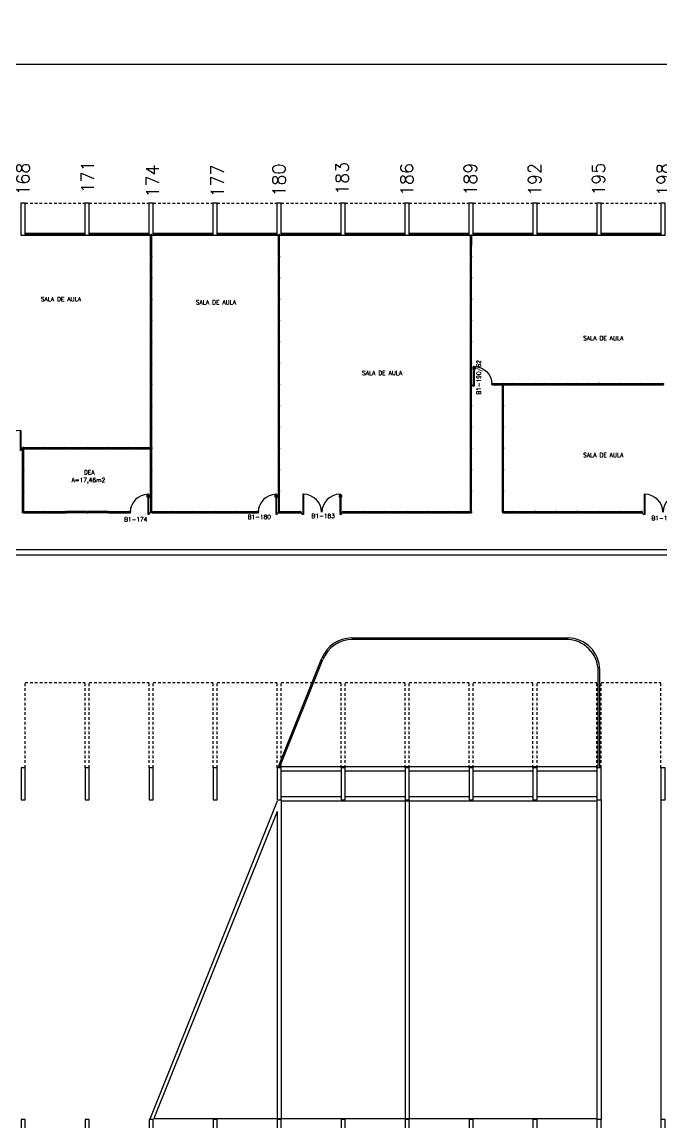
# Model space of a CAD drawing. Header units: millimetres. Extents: x 2641 to 2879, y 1208 to 1302.
# Drawn here: x 2822 to 2851.9, y 1250.3 to 1301.9 of the extents above; entities that cross this region are included whole.
import ezdxf
from ezdxf.enums import TextEntityAlignment as Align

# ---------------------------------------------------------------- set-up
doc = ezdxf.new("R2010")
doc.units = ezdxf.units.MM
doc.linetypes.add('HIDDEN2', pattern=[0.1875, 0.125, -0.0625])
for name, color, linetype in [('AREA', 2, 'Continuous'), ('BANC', 2, 'Continuous'), ('DIV', 2, 'Continuous'), ('ESQ', 1, 'Continuous'), ('ESTR', 3, 'Continuous'), ('NOPILAR1', 2, 'Continuous'), ('PISO', 1, 'Continuous'), ('PORTA', 2, 'Continuous'), ('PROJ', 1, 'HIDDEN2'), ('TEXTO-ENDEREÇO', 2, 'Continuous'), ('TEXTOCENTROCUSTO', 2, 'Continuous')]:
    doc.layers.add(name, color=color, linetype=linetype)
doc.styles.add('1', font='romans.shx')
doc.styles.add('NOPILAR', font='simplex.shx', dxfattribs={"height": 0.6})
doc.styles.add('UNB-100', font='simplex.shx', dxfattribs={"height": 0.2})
doc.styles.add('UNB-100-1', font='simplex.shx', dxfattribs={"height": 0.2})
doc.dimstyles.new('1-600', dxfattribs={"dimtxt": 1.1, "dimasz": 2.5, "dimexe": 2, "dimexo": 4, "dimgap": 0.2, "dimtad": 1, "dimdec": 0, "dimzin": 4, "dimdsep": 46, "dimlunit": 6, "dimtxsty": '1', "dimblk1": 'NONE', "dimblk2": 'NONE', "dimsah": 1, "dimcen": 0, "dimclrd": 2, "dimclre": 2, "dimclrt": 2, "dimadec": 0, "dimazin": 0, "dimtfac": 1, "dimtdec": 0, "dimtmove": 2, "dimatfit": 3, "dimldrblk": 'NONE', "dimfxl": 1, "dimtolj": 1, "dimtzin": 0, "dimarcsym": 0})

# ---------------------------------------------------------------- blocks, each defined once
blk = doc.blocks.new('PILAR-SLS')
for points in [[(0, -1.5), (0.2, -1.5), (0.2, 0), (0, 0)], [(0.003, -27.987), (0.203, -27.987), (0.203, -26.487), (0.003, -26.487)], [(0.003, -44.497), (0.203, -44.497), (0.203, -42.997), (0.003, -42.997)]]:
    blk.add_lwpolyline(points, close=True)
blk = doc.blocks.new('*D54')
at = {"layer": 'DEFPOINTS', "color": 0, "transparency": 16777216}
for p in [(2653.93, 1299.895), (2653.93, 1293.396), (2876.13, 1293.396)]:
    blk.add_point(p, dxfattribs=at)
at = {"layer": 'TEXTOCENTROCUSTO', "color": 2, "lineweight": -2, "transparency": 16777216}
for p, q in [((2653.93, 1297.396), (2653.93, 1301.895)), ((2876.13, 1297.396), (2876.13, 1301.895)), ((2876.13, 1299.895), (2653.93, 1299.895))]:
    blk.add_line(p, q, dxfattribs=at)
at = {"layer": 'TEXTOCENTROCUSTO', "color": 2, "transparency": 16777216, "insert": (2765.03, 1300.645), "char_height": 1.1, "attachment_point": 5, "rotation": 0, "style": '1'}
blk.add_mtext('\\A1;PRC', dxfattribs=at)
blk = doc.blocks.new('_NONE')
at = {"color": 0, "linetype": 'ByBlock'}
blk.add_circle((0, 0), 0.25, dxfattribs=at)
blk = doc.blocks.new('DIVMT-SLS')
for p, q in [((-0.03, 0.03), (-0.03, 0.006)), ((-0.008, 0.03), (-0.03, 0.03)), ((-0.0185, 0.006), (-0.03, 0.006)), ((-0.0185, -0.006), (-0.0185, 0.006)), ((-0.008, 0.03), (-0.008, 0.02)), ((-0.008, 0.02), (0.008, 0.02)), ((-0.0051, 0), (0.0051, 0)), ((0.0051, 0), (-0.0051, 0)), ((-0.0051, 0), (0.0051, 0)), ((0.97, -0.03), (0, 0.03)), ((0, -0.0051), (0, 0.0051)), ((0, 0.0051), (0, -0.0051)), ((0.008, 0.03), (0.008, 0.02)), ((0.008, 0.03), (0.03, 0.03)), ((0.0205, 0.006), (0.03, 0.006)), ((0.0205, -0.006), (0.0205, 0.006)), ((0.0205, 0.006), (0.0205, -0.006)), ((0.0205, 0.006), (0.03, 0.006)), ((0.97, 0.03), (0.03, 0.03)), ((0.03, 0.006), (0.03, 0.03)), ((0.03, -0.03), (0.03, 0.03)), ((0.03, -0.005), (0.03, 0.005)), ((0.97, 0.03), (0.97, 0.009)), ((0.97, 0.009), (0.97, 0.027)), ((0.9795, 0.006), (0.97, 0.006)), ((0.97, -0.005), (0.97, 0.005)), ((0.9795, 0.006), (0.9795, -0.006)), ((1.0051, 0), (0.9949, 0)), ((1, 0.0051), (1, -0.0051)), ((-0.0185, -0.006), (-0.03, -0.006)), ((-0.03, -0.03), (-0.03, -0.006)), ((-0.008, -0.03), (-0.03, -0.03)), ((-0.008, -0.03), (-0.008, -0.02)), ((-0.008, -0.02), (0.008, -0.02)), ((0.008, -0.03), (0.008, -0.02)), ((0.008, -0.03), (0.03, -0.03)), ((0.0205, -0.006), (0.03, -0.006)), ((0.0205, -0.006), (0.03, -0.006)), ((0.03, -0.006), (0.03, -0.03)), ((0.97, -0.03), (0.03, -0.03)), ((0.9795, -0.006), (0.97, -0.006)), ((0.97, -0.009), (0.97, -0.027))]:
    blk.add_line(p, q)
blk = doc.blocks.new('PDVDP-SLS')
for p, q in [((0.112, 0.84), (0.112, -0.1)), ((0.147, 0.84), (0.112, 0.84)), ((0.147, 0.84), (0.147, -0.1)), ((1.853, 0.84), (1.888, 0.84)), ((1.853, 0.84), (1.853, -0.1)), ((1.888, 0.84), (1.888, -0.1)), ((0.009, 0), (-0.009, 0)), ((0, -0.012), (0, 0.01)), ((0.147, -0.1), (0.112, -0.1))]:
    blk.add_line(p, q)
for centre, radius, start, end in [((0.148, -0.002), 0.843, 0, 90), ((1.853, -0.002), 0.843, 90, 180), ((0.131, 0), 0.101, 180, 270), ((1.87, 0), 0.101, 270, 0)]:
    blk.add_arc(centre, radius, start, end)
blk = doc.blocks.new('MTT-SLS')
for p, q in [((-0.008, 0.03), (-0.03, 0.03)), ((-0.03, 0.03), (-0.03, 0.006)), ((-0.0185, 0.006), (-0.03, 0.006)), ((-0.0185, -0.006), (-0.0185, 0.006)), ((-0.008, 0.03), (-0.008, 0.02)), ((-0.008, 0.02), (0.008, 0.02)), ((-0.0051, 0), (0.0051, 0)), ((0, -0.0051), (0, 0.0051)), ((0.008, 0.03), (0.03, 0.03)), ((0.008, 0.03), (0.008, 0.02)), ((0.0205, -0.006), (0.0205, 0.006)), ((0.0205, 0.006), (0.03, 0.006)), ((0.03, 0.006), (0.03, 0.03)), ((-0.03, -0.03), (-0.03, -0.006)), ((-0.0185, -0.006), (-0.03, -0.006)), ((-0.008, -0.03), (-0.03, -0.03)), ((-0.008, -0.02), (0.008, -0.02)), ((-0.008, -0.03), (-0.008, -0.02)), ((0.008, -0.03), (0.008, -0.02)), ((0.008, -0.03), (0.03, -0.03)), ((0.0205, -0.006), (0.03, -0.006)), ((0.03, -0.006), (0.03, -0.03))]:
    blk.add_line(p, q)
blk = doc.blocks.new('DIVINI-SLS')
for p, q in [((-0.005, 0), (0.005, 0)), ((0.008, 0.02), (0, 0.02)), ((0, 0.001), (0, 0.02)), ((0, -0.005), (0, 0.005)), ((0, -0.02), (0, 0.001)), ((0.008, 0.03), (0.03, 0.03)), ((0.008, 0.03), (0.008, 0.02)), ((0.02, 0.006), (0.03, 0.006)), ((0.02, 0.006), (0.02, -0.006)), ((0.02, -0.004), (0.02, 0.004)), ((0.023, 0.006), (0.027, 0.006)), ((0.97, 0.03), (0.03, 0.03)), ((0.03, -0.03), (0.03, 0.03)), ((0.03, 0.009), (0.03, 0.027)), ((0.03, -0.005), (0.03, 0.005)), ((0.97, 0.03), (0.97, 0.009)), ((0.97, -0.03), (0.97, 0.03)), ((0.97, 0.009), (0.97, 0.027)), ((0.98, 0.006), (0.97, 0.006)), ((0.97, -0.005), (0.97, 0.005)), ((0.98, 0.006), (0.98, -0.006)), ((0.99, 0), (1.008, 0)), ((0.999, 0.006), (0.999, -0.006)), ((0, -0.02), (0.008, -0.02)), ((0.008, -0.03), (0.008, -0.02)), ((0.008, -0.03), (0.03, -0.03)), ((0.02, -0.006), (0.03, -0.006)), ((0.023, -0.006), (0.027, -0.006)), ((0.03, -0.009), (0.03, -0.027)), ((0.97, -0.03), (0.03, -0.03)), ((0.98, -0.006), (0.97, -0.006)), ((0.97, -0.009), (0.97, -0.027))]:
    blk.add_line(p, q)
blk = doc.blocks.new('PDVD-SLS')
at = {"layer": 'DIV'}
for p, q in [((-0.192, 0.8), (-0.152, 0.8)), ((-0.192, 0.8), (-0.192, 0.71)), ((-0.182, 0.71), (-0.192, 0.71)), ((-0.182, 0.79), (-0.152, 0.79)), ((-0.182, 0.79), (-0.182, 0.71)), ((-0.153, 0.84), (-0.153, -0.1)), ((-0.118, 0.84), (-0.153, 0.84)), ((-0.118, -0.1), (-0.118, 0.84)), ((-0.078, 0.8), (-0.118, 0.8)), ((-0.088, 0.79), (-0.118, 0.79)), ((-0.088, 0.79), (-0.088, 0.71)), ((-0.088, 0.71), (-0.078, 0.71)), ((-0.078, 0.8), (-0.078, 0.71)), ((-0.118, -0.1), (-0.118, 0.043)), ((-0.118, -0.1), (-0.118, 0.029)), ((-0.153, -0.1), (-0.118, -0.1))]:
    blk.add_line(p, q, dxfattribs=at)
for centre, radius, start, end in [((-0.133, 0), 0.839, 90.1717, 180), ((-0.138, 0), 0.1, 271.4326, 0)]:
    blk.add_arc(centre, radius, start, end, dxfattribs=at)
blk = doc.blocks.new('div relocar')
blk.add_hatch(color=8).paths.add_polyline_path([(0.97, 0.03), (0.03, 0.03), (0.03, 0.006), (0.03, -0.03), (0.97, -0.03), (0.97, -0.009)])
at = {"color": 3}
for p, q in [((-0.03, 0.03), (-0.03, 0.006)), ((-0.008, 0.03), (-0.03, 0.03)), ((-0.0185, 0.006), (-0.03, 0.006)), ((-0.0185, 0.006), (-0.0185, -0.006)), ((-0.008, 0.03), (-0.008, 0.02)), ((-0.008, 0.02), (0.008, 0.02)), ((-0.0051, 0), (0.0051, 0)), ((0.0051, 0), (-0.0051, 0)), ((-0.0051, 0), (0.0051, 0)), ((0, -0.0051), (0, 0.0051)), ((0, 0.0051), (0, -0.0051)), ((0.008, 0.03), (0.03, 0.03)), ((0.008, 0.03), (0.008, 0.02)), ((0.0205, 0.006), (0.03, 0.006)), ((0.0205, -0.006), (0.0205, 0.006)), ((0.0205, 0.006), (0.03, 0.006)), ((0.0205, 0.006), (0.0205, -0.006)), ((0.03, 0.03), (0.03, -0.03)), ((0.03, 0.006), (0.03, 0.03)), ((0.97, 0.03), (0.03, 0.03)), ((0.03, 0.005), (0.03, -0.005)), ((0.97, 0.03), (0.97, -0.027)), ((0.9795, 0.006), (0.97, 0.006)), ((0.9795, -0.006), (0.9795, 0.006)), ((1.0051, 0), (0.9949, 0)), ((1, -0.0051), (1, 0.0051)), ((-0.03, -0.03), (-0.03, -0.006)), ((-0.0185, -0.006), (-0.03, -0.006)), ((-0.008, -0.03), (-0.03, -0.03)), ((-0.008, -0.02), (0.008, -0.02)), ((-0.008, -0.03), (-0.008, -0.02)), ((0.008, -0.03), (0.008, -0.02)), ((0.008, -0.03), (0.03, -0.03)), ((0.0205, -0.006), (0.03, -0.006)), ((0.0205, -0.006), (0.03, -0.006)), ((0.03, -0.006), (0.03, -0.03)), ((0.97, -0.03), (0.03, -0.03)), ((0.9795, -0.006), (0.97, -0.006)), ((0.97, -0.03), (0.97, -0.009))]:
    blk.add_line(p, q, dxfattribs=at)

msp = doc.modelspace()

# ---------------------------------------------------------------- linework, layer by layer
for p, q in [((2843.022, 1286.898), (2843.032, 1286.898)), ((2843.027, 1286.892), (2843.027, 1286.903)), ((2843.047, 1286.892), (2843.047, 1286.904)), ((2843.047, 1286.904), (2843.057, 1286.904)), ((2843.047, 1286.892), (2843.057, 1286.892)), ((2843.057, 1286.907), (2843.057, 1286.925)), ((2843.057, 1286.903), (2843.057, 1286.893)), ((2843.057, 1286.889), (2843.057, 1286.871)), ((2843.057, 1286.868), (2843.057, 1286.889)), ((2843.022, 1284.898), (2843.032, 1284.898)), ((2843.027, 1284.892), (2843.027, 1284.903)), ((2843.047, 1284.892), (2843.047, 1284.904)), ((2843.047, 1284.904), (2843.057, 1284.904)), ((2843.047, 1284.892), (2843.057, 1284.892)), ((2843.057, 1284.907), (2843.057, 1284.925)), ((2843.057, 1284.903), (2843.057, 1284.893)), ((2843.057, 1284.889), (2843.057, 1284.871)), ((2843.057, 1284.868), (2843.057, 1284.889)), ((2844.497, 1281.904), (2844.497, 1281.928)), ((2844.519, 1281.928), (2844.497, 1281.928)), ((2844.497, 1281.928), (2844.497, 1281.868)), ((2844.506, 1281.904), (2844.497, 1281.904)), ((2844.506, 1281.904), (2844.497, 1281.904)), ((2844.497, 1281.903), (2844.497, 1281.893)), ((2844.497, 1281.892), (2844.497, 1281.868)), ((2844.506, 1281.892), (2844.497, 1281.892)), ((2844.506, 1281.892), (2844.497, 1281.892)), ((2844.519, 1281.868), (2844.497, 1281.868)), ((2844.506, 1281.904), (2844.506, 1281.892)), ((2844.506, 1281.892), (2844.506, 1281.904)), ((2844.519, 1281.928), (2844.519, 1281.918)), ((2844.535, 1281.918), (2844.519, 1281.918)), ((2844.519, 1281.868), (2844.519, 1281.878)), ((2844.535, 1281.878), (2844.519, 1281.878)), ((2844.522, 1281.898), (2844.532, 1281.898)), ((2844.532, 1281.898), (2844.522, 1281.898)), ((2844.522, 1281.898), (2844.532, 1281.898)), ((2844.532, 1281.898), (2844.522, 1281.898)), ((2844.527, 1281.892), (2844.527, 1281.903)), ((2844.527, 1281.903), (2844.527, 1281.892)), ((2844.527, 1281.892), (2844.527, 1281.903)), ((2844.535, 1281.928), (2844.535, 1281.918)), ((2844.535, 1281.928), (2844.557, 1281.928)), ((2844.535, 1281.868), (2844.535, 1281.878)), ((2844.535, 1281.868), (2844.557, 1281.868)), ((2844.545, 1281.904), (2844.557, 1281.904)), ((2844.545, 1281.904), (2844.545, 1281.892)), ((2844.545, 1281.892), (2844.557, 1281.892)), ((2844.547, 1281.892), (2844.547, 1281.904)), ((2844.547, 1281.904), (2844.557, 1281.904)), ((2844.547, 1281.892), (2844.557, 1281.892)), ((2844.557, 1281.928), (2844.557, 1281.904)), ((2844.557, 1281.907), (2844.557, 1281.925)), ((2844.557, 1281.903), (2844.557, 1281.893)), ((2844.557, 1281.868), (2844.557, 1281.892)), ((2844.557, 1281.889), (2844.557, 1281.871)), ((2844.557, 1281.868), (2844.557, 1281.889)), ((2843.022, 1278.898), (2843.032, 1278.898)), ((2843.027, 1278.892), (2843.027, 1278.903)), ((2843.047, 1278.892), (2843.047, 1278.904)), ((2843.047, 1278.904), (2843.057, 1278.904)), ((2843.047, 1278.892), (2843.057, 1278.892)), ((2843.057, 1278.907), (2843.057, 1278.925)), ((2843.057, 1278.903), (2843.057, 1278.893)), ((2843.057, 1278.889), (2843.057, 1278.871)), ((2843.057, 1278.868), (2843.057, 1278.889)), ((2846.018, 1278.928), (2846, 1278.928)), ((2846.021, 1278.918), (2846.021, 1278.928)), ((2846.033, 1278.918), (2846.021, 1278.918)), ((2846.022, 1278.928), (2846.032, 1278.928)), ((2846.032, 1278.898), (2846.022, 1278.898)), ((2846.027, 1278.892), (2846.027, 1278.903)), ((2846.033, 1278.918), (2846.033, 1278.928)), ((2846.036, 1278.928), (2846.054, 1278.928)), ((2846.057, 1278.928), (2846.036, 1278.928)), ((2851.018, 1278.928), (2851, 1278.928)), ((2851.021, 1278.918), (2851.021, 1278.928)), ((2851.033, 1278.918), (2851.021, 1278.918)), ((2851.022, 1278.928), (2851.032, 1278.928)), ((2851.032, 1278.898), (2851.022, 1278.898)), ((2851.027, 1278.892), (2851.027, 1278.903)), ((2851.033, 1278.918), (2851.033, 1278.928)), ((2851.036, 1278.928), (2851.054, 1278.928)), ((2851.057, 1278.928), (2851.036, 1278.928))]:
    msp.add_line(p, q)
at = {"layer": 'BANC'}
for p, q in [((2876.027, 1277.135), (2654.13, 1277.135)), ((2876.027, 1276.885), (2654.13, 1276.885))]:
    msp.add_line(p, q, dxfattribs=at)
at = {"layer": 'DIV'}
for p, q in [((2843, 1291.888), (2843, 1291.896)), ((2843.997, 1284.904), (2843.997, 1284.928)), ((2844.019, 1284.928), (2843.997, 1284.928)), ((2843.997, 1284.928), (2843.997, 1284.868)), ((2844.006, 1284.904), (2843.997, 1284.904)), ((2844.006, 1284.904), (2843.997, 1284.904)), ((2843.997, 1284.903), (2843.997, 1284.893)), ((2843.997, 1284.892), (2843.997, 1284.868)), ((2844.006, 1284.892), (2843.997, 1284.892)), ((2844.006, 1284.892), (2843.997, 1284.892)), ((2844.019, 1284.868), (2843.997, 1284.868)), ((2844.006, 1284.904), (2844.006, 1284.892)), ((2844.006, 1284.892), (2844.006, 1284.904)), ((2844.019, 1284.928), (2844.019, 1284.918)), ((2844.035, 1284.918), (2844.019, 1284.918)), ((2844.019, 1284.868), (2844.019, 1284.878)), ((2844.035, 1284.878), (2844.019, 1284.878)), ((2844.032, 1284.898), (2844.022, 1284.898)), ((2844.022, 1284.898), (2844.032, 1284.898)), ((2844.032, 1284.898), (2844.022, 1284.898)), ((2844.027, 1284.903), (2844.027, 1284.892)), ((2844.027, 1284.892), (2844.027, 1284.903)), ((2844.035, 1284.928), (2844.035, 1284.918)), ((2844.035, 1284.928), (2844.057, 1284.928)), ((2844.035, 1284.868), (2844.035, 1284.878)), ((2844.035, 1284.868), (2844.057, 1284.868)), ((2844.045, 1284.904), (2844.057, 1284.904)), ((2844.045, 1284.904), (2844.045, 1284.892)), ((2844.045, 1284.892), (2844.057, 1284.892)), ((2844.057, 1284.928), (2844.057, 1284.904)), ((2844.057, 1284.868), (2844.057, 1284.892)), ((2846.497, 1284.904), (2846.497, 1284.928)), ((2846.519, 1284.928), (2846.497, 1284.928)), ((2846.497, 1284.928), (2846.497, 1284.868)), ((2846.506, 1284.904), (2846.497, 1284.904)), ((2846.506, 1284.904), (2846.497, 1284.904)), ((2846.497, 1284.903), (2846.497, 1284.893)), ((2846.497, 1284.892), (2846.497, 1284.868)), ((2846.506, 1284.892), (2846.497, 1284.892)), ((2846.506, 1284.892), (2846.497, 1284.892)), ((2846.519, 1284.868), (2846.497, 1284.868)), ((2846.506, 1284.904), (2846.506, 1284.892)), ((2846.506, 1284.892), (2846.506, 1284.904)), ((2846.519, 1284.928), (2846.519, 1284.918)), ((2846.535, 1284.918), (2846.519, 1284.918)), ((2846.519, 1284.868), (2846.519, 1284.878)), ((2846.535, 1284.878), (2846.519, 1284.878)), ((2846.532, 1284.898), (2846.522, 1284.898)), ((2846.522, 1284.898), (2846.532, 1284.898)), ((2846.532, 1284.898), (2846.522, 1284.898)), ((2846.527, 1284.903), (2846.527, 1284.892)), ((2846.527, 1284.892), (2846.527, 1284.903)), ((2846.535, 1284.928), (2846.535, 1284.918)), ((2846.535, 1284.928), (2846.557, 1284.928)), ((2846.535, 1284.868), (2846.535, 1284.878)), ((2846.535, 1284.868), (2846.557, 1284.868)), ((2846.545, 1284.904), (2846.557, 1284.904)), ((2846.545, 1284.904), (2846.545, 1284.892)), ((2846.545, 1284.892), (2846.557, 1284.892)), ((2846.557, 1284.928), (2846.557, 1284.904)), ((2846.557, 1284.868), (2846.557, 1284.892)), ((2847.497, 1284.904), (2847.497, 1284.928)), ((2847.519, 1284.928), (2847.497, 1284.928)), ((2847.497, 1284.928), (2847.497, 1284.868)), ((2847.506, 1284.904), (2847.497, 1284.904)), ((2847.506, 1284.904), (2847.497, 1284.904)), ((2847.497, 1284.903), (2847.497, 1284.893)), ((2847.497, 1284.892), (2847.497, 1284.868)), ((2847.506, 1284.892), (2847.497, 1284.892)), ((2847.506, 1284.892), (2847.497, 1284.892)), ((2847.519, 1284.868), (2847.497, 1284.868)), ((2847.506, 1284.904), (2847.506, 1284.892)), ((2847.506, 1284.892), (2847.506, 1284.904)), ((2847.519, 1284.928), (2847.519, 1284.918)), ((2847.535, 1284.918), (2847.519, 1284.918)), ((2847.519, 1284.868), (2847.519, 1284.878)), ((2847.535, 1284.878), (2847.519, 1284.878)), ((2847.532, 1284.898), (2847.522, 1284.898)), ((2847.522, 1284.898), (2847.532, 1284.898)), ((2847.532, 1284.898), (2847.522, 1284.898)), ((2847.527, 1284.903), (2847.527, 1284.892)), ((2847.527, 1284.892), (2847.527, 1284.903)), ((2847.535, 1284.928), (2847.535, 1284.918)), ((2847.535, 1284.928), (2847.557, 1284.928)), ((2847.535, 1284.868), (2847.535, 1284.878)), ((2847.535, 1284.868), (2847.557, 1284.868)), ((2847.545, 1284.904), (2847.557, 1284.904)), ((2847.545, 1284.904), (2847.545, 1284.892)), ((2847.545, 1284.892), (2847.557, 1284.892)), ((2847.557, 1284.928), (2847.557, 1284.904)), ((2847.557, 1284.868), (2847.557, 1284.892)), ((2847.997, 1284.904), (2847.997, 1284.928)), ((2848.019, 1284.928), (2847.997, 1284.928)), ((2847.997, 1284.928), (2847.997, 1284.868)), ((2848.006, 1284.904), (2847.997, 1284.904)), ((2848.006, 1284.904), (2847.997, 1284.904)), ((2847.997, 1284.903), (2847.997, 1284.893)), ((2847.997, 1284.892), (2847.997, 1284.868)), ((2848.006, 1284.892), (2847.997, 1284.892)), ((2848.006, 1284.892), (2847.997, 1284.892)), ((2848.019, 1284.868), (2847.997, 1284.868)), ((2848.006, 1284.904), (2848.006, 1284.892)), ((2848.006, 1284.892), (2848.006, 1284.904)), ((2848.019, 1284.928), (2848.019, 1284.918)), ((2848.035, 1284.918), (2848.019, 1284.918)), ((2848.019, 1284.868), (2848.019, 1284.878)), ((2848.035, 1284.878), (2848.019, 1284.878)), ((2848.032, 1284.898), (2848.022, 1284.898)), ((2848.022, 1284.898), (2848.032, 1284.898)), ((2848.032, 1284.898), (2848.022, 1284.898)), ((2848.027, 1284.903), (2848.027, 1284.892)), ((2848.027, 1284.892), (2848.027, 1284.903)), ((2848.035, 1284.928), (2848.035, 1284.918)), ((2848.035, 1284.928), (2848.057, 1284.928)), ((2848.035, 1284.868), (2848.035, 1284.878)), ((2848.035, 1284.868), (2848.057, 1284.868)), ((2848.045, 1284.904), (2848.057, 1284.904)), ((2848.045, 1284.904), (2848.045, 1284.892)), ((2848.045, 1284.892), (2848.057, 1284.892)), ((2848.057, 1284.928), (2848.057, 1284.904)), ((2848.057, 1284.868), (2848.057, 1284.892)), ((2848.997, 1284.906), (2848.997, 1284.928)), ((2848.997, 1284.928), (2849.021, 1284.928)), ((2848.997, 1284.906), (2849.007, 1284.906)), ((2848.997, 1284.89), (2849.007, 1284.89)), ((2848.997, 1284.89), (2848.997, 1284.868)), ((2849.021, 1284.868), (2848.997, 1284.868)), ((2848.997, 1284.868), (2849.057, 1284.868)), ((2849.018, 1284.928), (2849, 1284.928)), ((2849.018, 1284.928), (2849, 1284.928)), ((2849.007, 1284.906), (2849.007, 1284.89)), ((2849.021, 1284.918), (2849.021, 1284.928)), ((2849.021, 1284.916), (2849.021, 1284.928)), ((2849.021, 1284.918), (2849.021, 1284.928)), ((2849.033, 1284.918), (2849.021, 1284.918)), ((2849.033, 1284.918), (2849.021, 1284.918)), ((2849.021, 1284.916), (2849.033, 1284.916)), ((2849.021, 1284.877), (2849.033, 1284.877)), ((2849.021, 1284.877), (2849.021, 1284.868)), ((2849.033, 1284.877), (2849.021, 1284.877)), ((2849.021, 1284.877), (2849.021, 1284.868)), ((2849.022, 1284.928), (2849.032, 1284.928)), ((2849.022, 1284.928), (2849.032, 1284.928)), ((2849.032, 1284.898), (2849.022, 1284.898)), ((2849.022, 1284.898), (2849.032, 1284.898)), ((2849.032, 1284.898), (2849.022, 1284.898)), ((2849.032, 1284.898), (2849.022, 1284.898)), ((2849.022, 1284.868), (2849.032, 1284.868)), ((2849.027, 1284.892), (2849.027, 1284.903)), ((2849.027, 1284.903), (2849.027, 1284.892)), ((2849.027, 1284.892), (2849.027, 1284.903)), ((2849.027, 1284.903), (2849.027, 1284.892)), ((2849.027, 1284.892), (2849.027, 1284.903)), ((2849.033, 1284.918), (2849.033, 1284.928)), ((2849.033, 1284.916), (2849.033, 1284.928)), ((2849.057, 1284.928), (2849.033, 1284.928)), ((2849.033, 1284.918), (2849.033, 1284.928)), ((2849.033, 1284.877), (2849.033, 1284.868)), ((2849.033, 1284.877), (2849.033, 1284.868)), ((2849.033, 1284.868), (2849.057, 1284.868)), ((2849.036, 1284.928), (2849.054, 1284.928)), ((2849.057, 1284.928), (2849.036, 1284.928)), ((2849.036, 1284.928), (2849.054, 1284.928)), ((2849.057, 1284.928), (2849.036, 1284.928)), ((2849.057, 1284.906), (2849.047, 1284.906)), ((2849.047, 1284.906), (2849.047, 1284.89)), ((2849.057, 1284.89), (2849.047, 1284.89)), ((2849.057, 1284.906), (2849.057, 1284.928)), ((2849.057, 1284.89), (2849.057, 1284.868)), ((2844.497, 1278.904), (2844.497, 1278.928)), ((2844.519, 1278.928), (2844.497, 1278.928)), ((2844.497, 1278.928), (2844.497, 1278.868)), ((2844.506, 1278.904), (2844.497, 1278.904)), ((2844.506, 1278.904), (2844.497, 1278.904)), ((2844.497, 1278.903), (2844.497, 1278.893)), ((2844.497, 1278.892), (2844.497, 1278.868)), ((2844.506, 1278.892), (2844.497, 1278.892)), ((2844.506, 1278.892), (2844.497, 1278.892)), ((2844.519, 1278.868), (2844.497, 1278.868)), ((2844.506, 1278.904), (2844.506, 1278.892)), ((2844.506, 1278.892), (2844.506, 1278.904)), ((2844.519, 1278.928), (2844.519, 1278.918)), ((2844.535, 1278.918), (2844.519, 1278.918)), ((2844.519, 1278.868), (2844.519, 1278.878)), ((2844.535, 1278.878), (2844.519, 1278.878)), ((2844.532, 1278.898), (2844.522, 1278.898)), ((2844.522, 1278.898), (2844.532, 1278.898)), ((2844.532, 1278.898), (2844.522, 1278.898)), ((2844.522, 1278.898), (2844.532, 1278.898)), ((2844.527, 1278.903), (2844.527, 1278.892)), ((2844.527, 1278.892), (2844.527, 1278.903)), ((2844.527, 1278.892), (2844.527, 1278.903)), ((2844.535, 1278.928), (2844.535, 1278.918)), ((2844.535, 1278.928), (2844.557, 1278.928)), ((2844.535, 1278.868), (2844.535, 1278.878)), ((2844.535, 1278.868), (2844.557, 1278.868)), ((2844.545, 1278.904), (2844.557, 1278.904)), ((2844.545, 1278.904), (2844.545, 1278.892)), ((2844.545, 1278.892), (2844.557, 1278.892)), ((2844.547, 1278.904), (2844.557, 1278.904)), ((2844.547, 1278.892), (2844.557, 1278.892)), ((2844.557, 1278.928), (2844.557, 1278.904)), ((2844.557, 1278.928), (2844.997, 1278.928)), ((2844.557, 1278.928), (2844.557, 1278.868)), ((2844.557, 1278.907), (2844.557, 1278.925)), ((2844.557, 1278.897), (2845.027, 1278.868)), ((2844.557, 1278.868), (2844.557, 1278.892)), ((2844.557, 1278.889), (2844.557, 1278.871)), ((2844.557, 1278.868), (2844.557, 1278.889)), ((2844.557, 1278.868), (2844.997, 1278.868)), ((2844.997, 1278.904), (2844.997, 1278.928)), ((2845.019, 1278.928), (2844.997, 1278.928)), ((2844.997, 1278.928), (2844.997, 1278.868)), ((2845.006, 1278.904), (2844.997, 1278.904)), ((2845.006, 1278.904), (2844.997, 1278.904)), ((2844.997, 1278.903), (2844.997, 1278.893)), ((2844.997, 1278.892), (2844.997, 1278.868)), ((2845.006, 1278.892), (2844.997, 1278.892)), ((2845.006, 1278.892), (2844.997, 1278.892)), ((2845.019, 1278.868), (2844.997, 1278.868)), ((2845.006, 1278.904), (2845.006, 1278.892)), ((2845.006, 1278.892), (2845.006, 1278.904)), ((2845.019, 1278.928), (2845.019, 1278.918)), ((2845.035, 1278.918), (2845.019, 1278.918)), ((2845.019, 1278.868), (2845.019, 1278.878)), ((2845.035, 1278.878), (2845.019, 1278.878)), ((2845.032, 1278.898), (2845.022, 1278.898)), ((2845.022, 1278.898), (2845.032, 1278.898)), ((2845.032, 1278.898), (2845.022, 1278.898)), ((2845.027, 1278.903), (2845.027, 1278.892)), ((2845.027, 1278.892), (2845.027, 1278.903)), ((2845.035, 1278.928), (2845.035, 1278.918)), ((2845.035, 1278.928), (2845.057, 1278.928)), ((2845.035, 1278.868), (2845.035, 1278.878)), ((2845.035, 1278.868), (2845.057, 1278.868)), ((2845.045, 1278.904), (2845.057, 1278.904)), ((2845.045, 1278.904), (2845.045, 1278.892)), ((2845.045, 1278.892), (2845.057, 1278.892)), ((2845.057, 1278.928), (2845.057, 1278.904)), ((2845.057, 1278.868), (2845.057, 1278.892)), ((2846.019, 1278.928), (2845.997, 1278.928)), ((2845.997, 1278.928), (2845.997, 1278.904)), ((2846.008, 1278.904), (2845.997, 1278.904)), ((2846.008, 1278.892), (2845.997, 1278.892)), ((2845.997, 1278.868), (2845.997, 1278.892)), ((2846.019, 1278.868), (2845.997, 1278.868)), ((2846.008, 1278.904), (2846.008, 1278.892)), ((2846.019, 1278.928), (2846.019, 1278.918)), ((2846.019, 1278.918), (2846.035, 1278.918)), ((2846.019, 1278.868), (2846.019, 1278.878)), ((2846.019, 1278.878), (2846.035, 1278.878)), ((2846.022, 1278.898), (2846.032, 1278.898)), ((2846.032, 1278.898), (2846.022, 1278.898)), ((2846.022, 1278.898), (2846.032, 1278.898)), ((2846.027, 1278.903), (2846.027, 1278.892)), ((2846.027, 1278.892), (2846.027, 1278.903)), ((2846.035, 1278.928), (2846.035, 1278.918)), ((2846.035, 1278.928), (2846.057, 1278.928)), ((2846.035, 1278.868), (2846.035, 1278.878)), ((2846.035, 1278.868), (2846.057, 1278.868)), ((2846.047, 1278.904), (2846.047, 1278.892)), ((2846.047, 1278.904), (2846.057, 1278.904)), ((2846.047, 1278.892), (2846.047, 1278.904)), ((2846.047, 1278.904), (2846.057, 1278.904)), ((2846.047, 1278.892), (2846.057, 1278.892)), ((2846.047, 1278.892), (2846.057, 1278.892)), ((2846.057, 1278.904), (2846.057, 1278.928)), ((2846.057, 1278.928), (2846.057, 1278.868)), ((2846.057, 1278.903), (2846.057, 1278.893)), ((2846.057, 1278.892), (2846.057, 1278.868)), ((2847.997, 1278.904), (2847.997, 1278.928)), ((2848.019, 1278.928), (2847.997, 1278.928)), ((2847.997, 1278.928), (2847.997, 1278.868)), ((2848.006, 1278.904), (2847.997, 1278.904)), ((2848.006, 1278.904), (2847.997, 1278.904)), ((2847.997, 1278.903), (2847.997, 1278.893)), ((2847.997, 1278.892), (2847.997, 1278.868)), ((2848.006, 1278.892), (2847.997, 1278.892)), ((2848.006, 1278.892), (2847.997, 1278.892)), ((2848.019, 1278.868), (2847.997, 1278.868)), ((2848.006, 1278.904), (2848.006, 1278.892)), ((2848.006, 1278.892), (2848.006, 1278.904)), ((2848.019, 1278.928), (2848.019, 1278.918)), ((2848.035, 1278.918), (2848.019, 1278.918)), ((2848.019, 1278.868), (2848.019, 1278.878)), ((2848.035, 1278.878), (2848.019, 1278.878)), ((2848.032, 1278.898), (2848.022, 1278.898)), ((2848.022, 1278.898), (2848.032, 1278.898)), ((2848.032, 1278.898), (2848.022, 1278.898)), ((2848.027, 1278.903), (2848.027, 1278.892)), ((2848.027, 1278.892), (2848.027, 1278.903)), ((2848.035, 1278.928), (2848.035, 1278.918)), ((2848.035, 1278.928), (2848.057, 1278.928)), ((2848.035, 1278.868), (2848.035, 1278.878)), ((2848.035, 1278.868), (2848.057, 1278.868)), ((2848.045, 1278.904), (2848.057, 1278.904)), ((2848.045, 1278.904), (2848.045, 1278.892)), ((2848.045, 1278.892), (2848.057, 1278.892)), ((2848.057, 1278.928), (2848.057, 1278.904)), ((2848.057, 1278.868), (2848.057, 1278.892))]:
    msp.add_line(p, q, dxfattribs=at)
at = {"layer": 'ESQ'}
for p, q in [((2822.13, 1291.996), (2824.93, 1291.996)), ((2822.13, 1291.946), (2824.93, 1291.946)), ((2822.13, 1291.896), (2824.93, 1291.896)), ((2825.13, 1291.996), (2827.93, 1291.996)), ((2825.13, 1291.946), (2827.93, 1291.946)), ((2825.13, 1291.896), (2827.93, 1291.896)), ((2828.13, 1291.996), (2830.93, 1291.996)), ((2828.13, 1291.946), (2830.93, 1291.946)), ((2828.13, 1291.896), (2830.93, 1291.896)), ((2831.13, 1291.996), (2833.93, 1291.996)), ((2831.13, 1291.946), (2833.93, 1291.946)), ((2831.13, 1291.896), (2833.93, 1291.896)), ((2834.13, 1291.996), (2836.93, 1291.996)), ((2834.13, 1291.946), (2836.93, 1291.946)), ((2834.13, 1291.896), (2836.93, 1291.896)), ((2837.13, 1291.996), (2839.93, 1291.996)), ((2837.13, 1291.946), (2839.93, 1291.946)), ((2837.13, 1291.896), (2839.93, 1291.896)), ((2840.13, 1291.996), (2842.93, 1291.996)), ((2840.13, 1291.946), (2842.93, 1291.946)), ((2840.13, 1291.896), (2842.93, 1291.896)), ((2843.13, 1291.996), (2845.93, 1291.996)), ((2843.13, 1291.946), (2845.93, 1291.946)), ((2843.13, 1291.896), (2845.93, 1291.896)), ((2846.13, 1291.996), (2848.93, 1291.996)), ((2846.13, 1291.946), (2848.93, 1291.946)), ((2846.13, 1291.896), (2848.93, 1291.896)), ((2849.13, 1291.996), (2851.93, 1291.996)), ((2849.13, 1291.946), (2851.93, 1291.946)), ((2849.13, 1291.896), (2851.93, 1291.896))]:
    msp.add_line(p, q, dxfattribs=at)
at = {"layer": 'PISO'}
for p, q in [((2847.562, 1272.995), (2837.429, 1272.995)), ((2847.492, 1272.925), (2837.477, 1272.925)), ((2834.001, 1266.959), (2836.036, 1272.052)), ((2834.07, 1266.944), (2836.084, 1271.982)), ((2848.992, 1266.959), (2848.992, 1271.425)), ((2849.062, 1266.944), (2849.062, 1271.495)), ((2834.076, 1266.959), (2848.933, 1266.959)), ((2834.133, 1266.909), (2834.133, 1266.959)), ((2834.133, 1266.759), (2836.933, 1266.759)), ((2837.133, 1266.759), (2839.933, 1266.759)), ((2839.933, 1266.909), (2839.933, 1266.959)), ((2840.133, 1266.759), (2842.933, 1266.759)), ((2843.133, 1266.759), (2845.933, 1266.759)), ((2846.133, 1266.759), (2848.933, 1266.759)), ((2834.133, 1265.559), (2836.933, 1265.559)), ((2837.133, 1265.559), (2839.933, 1265.559)), ((2840.133, 1265.559), (2842.933, 1265.559)), ((2843.133, 1265.559), (2845.933, 1265.559)), ((2846.133, 1265.559), (2848.933, 1265.559)), ((2827.99, 1250.434), (2833.956, 1265.359)), ((2834.133, 1265.411), (2834.133, 1250.409)), ((2834.133, 1265.359), (2848.933, 1265.359)), ((2839.933, 1265.411), (2839.933, 1250.409)), ((2840.133, 1265.411), (2840.133, 1250.409)), ((2848.933, 1265.359), (2848.933, 1250.449)), ((2849.133, 1265.409), (2849.133, 1250.399)), ((2851.933, 1265.409), (2851.933, 1250.399)), ((2833.933, 1264.861), (2828.153, 1250.449)), ((2833.933, 1264.861), (2833.933, 1250.409)), ((2828.153, 1250.449), (2848.933, 1250.449))]:
    msp.add_line(p, q, dxfattribs=at)
for centre, start_param, end_param in [((2837.429, 1271.495), -0.785398, 0.405122), ((2837.477, 1271.425), -0.785398, 0.405122), ((2847.492, 1271.425), -2.356194, -0.785398), ((2847.562, 1271.495), -2.356194, -0.785398)]:
    msp.add_ellipse(centre, major_axis=(-1.061, 1.061), ratio=1, start_param=start_param, end_param=end_param, dxfattribs=at)
at = {"layer": 'PORTA'}
for p, q in [((2836.843, 1279.699), (2836.843, 1279.609)), ((2836.843, 1279.699), (2836.883, 1279.699)), ((2836.843, 1279.699), (2836.843, 1279.609)), ((2836.843, 1279.699), (2836.883, 1279.699)), ((2836.853, 1279.609), (2836.843, 1279.609)), ((2836.853, 1279.609), (2836.843, 1279.609)), ((2836.853, 1279.689), (2836.853, 1279.609)), ((2836.853, 1279.689), (2836.883, 1279.689)), ((2836.853, 1279.689), (2836.853, 1279.609)), ((2836.853, 1279.689), (2836.883, 1279.689)), ((2836.958, 1279.699), (2836.918, 1279.699)), ((2836.958, 1279.699), (2836.918, 1279.699)), ((2836.948, 1279.689), (2836.918, 1279.689)), ((2836.948, 1279.689), (2836.918, 1279.689)), ((2836.948, 1279.689), (2836.948, 1279.609)), ((2836.948, 1279.689), (2836.948, 1279.609)), ((2836.948, 1279.609), (2836.958, 1279.609)), ((2836.948, 1279.609), (2836.958, 1279.609)), ((2836.958, 1279.699), (2836.958, 1279.609)), ((2836.958, 1279.699), (2836.958, 1279.609))]:
    msp.add_line(p, q, dxfattribs=at)
at = {"layer": 'PROJ'}
for p, q in [((2822.13, 1293.396), (2824.93, 1293.396)), ((2825.13, 1293.396), (2827.93, 1293.396)), ((2828.13, 1293.396), (2830.93, 1293.396)), ((2831.13, 1293.396), (2833.93, 1293.396)), ((2834.13, 1293.396), (2836.93, 1293.396)), ((2837.13, 1293.396), (2839.93, 1293.396)), ((2840.13, 1293.396), (2842.93, 1293.396)), ((2843.13, 1293.396), (2845.93, 1293.396)), ((2846.13, 1293.396), (2848.93, 1293.396)), ((2849.13, 1293.396), (2851.93, 1293.396)), ((2822.133, 1266.909), (2822.133, 1270.909)), ((2822.133, 1270.909), (2824.933, 1270.909)), ((2824.933, 1266.909), (2824.933, 1270.909)), ((2825.133, 1266.909), (2825.133, 1270.909)), ((2825.133, 1270.909), (2827.933, 1270.909)), ((2827.933, 1266.909), (2827.933, 1270.909)), ((2828.133, 1266.909), (2828.133, 1270.909)), ((2828.133, 1270.909), (2830.933, 1270.909)), ((2830.933, 1266.909), (2830.933, 1270.909)), ((2831.133, 1266.909), (2831.133, 1270.909)), ((2831.133, 1270.909), (2833.933, 1270.909)), ((2833.933, 1266.909), (2833.933, 1270.909)), ((2834.133, 1266.909), (2834.133, 1270.909)), ((2834.133, 1270.909), (2836.933, 1270.909)), ((2836.933, 1266.909), (2836.933, 1270.909)), ((2837.133, 1266.909), (2837.133, 1270.909)), ((2837.133, 1270.909), (2839.933, 1270.909)), ((2839.933, 1266.909), (2839.933, 1270.909)), ((2840.133, 1266.909), (2840.133, 1270.909)), ((2840.133, 1270.909), (2842.933, 1270.909)), ((2842.933, 1266.909), (2842.933, 1270.909)), ((2843.133, 1266.909), (2843.133, 1270.909)), ((2843.133, 1270.909), (2845.933, 1270.909)), ((2845.933, 1266.909), (2845.933, 1270.909)), ((2846.133, 1266.909), (2846.133, 1270.909)), ((2846.133, 1270.909), (2848.933, 1270.909)), ((2848.933, 1266.909), (2848.933, 1270.909)), ((2849.133, 1266.909), (2849.133, 1270.909)), ((2849.133, 1270.909), (2851.933, 1270.909)), ((2851.933, 1266.909), (2851.933, 1270.909))]:
    msp.add_line(p, q, dxfattribs=at)

# ---------------------------------------------------------------- block references
at = {"layer": 'DIV'}
for name, p, rotation in [('div relocar', (2828.027, 1291.898), 270), ('div relocar', (2834.027, 1291.898), 270), ('DIVINI-SLS', (2843.03, 1291.896), 269.8217819123598), ('DIVMT-SLS', (2828.027, 1290.898), 270), ('DIVMT-SLS', (2834.027, 1290.898), 270), ('DIVMT-SLS', (2843.027, 1290.898), 270), ('DIVMT-SLS', (2828.027, 1289.898), 270), ('DIVMT-SLS', (2834.027, 1289.898), 270), ('DIVMT-SLS', (2843.027, 1289.898), 270), ('DIVMT-SLS', (2828.027, 1288.898), 270), ('DIVMT-SLS', (2834.027, 1288.898), 270), ('DIVMT-SLS', (2843.027, 1288.898), 270), ('DIVMT-SLS', (2828.027, 1287.898), 270), ('DIVMT-SLS', (2834.027, 1287.898), 270), ('DIVMT-SLS', (2843.027, 1287.898), 270), ('DIVMT-SLS', (2828.027, 1286.898), 270), ('DIVMT-SLS', (2834.027, 1286.898), 270), ('DIVMT-SLS', (2843.027, 1286.898), 270), ('DIVMT-SLS', (2828.027, 1285.898), 270), ('DIVMT-SLS', (2834.027, 1285.898), 270), ('DIVMT-SLS', (2843.027, 1285.898), 270), ('DIVMT-SLS', (2828.027, 1284.898), 270), ('DIVMT-SLS', (2834.027, 1284.898), 270), ('DIVMT-SLS', (2843.027, 1284.898), 270), ('DIVMT-SLS', (2845.027, 1284.898), 180), ('DIVMT-SLS', (2844.527, 1284.898), 270), ('DIVMT-SLS', (2846.027, 1284.898), 180), ('DIVMT-SLS', (2846.527, 1284.898), 180), ('DIVMT-SLS', (2847.527, 1284.898), 180), ('DIVMT-SLS', (2848.527, 1284.898), 180), ('DIVMT-SLS', (2849.027, 1284.898), 180), ('DIVMT-SLS', (2850.027, 1284.898), 180), ('DIVMT-SLS', (2851.027, 1284.898), 180), ('DIVMT-SLS', (2852.027, 1284.898), 180), ('DIVMT-SLS', (2828.027, 1283.898), 270), ('DIVMT-SLS', (2834.027, 1283.898), 270), ('DIVMT-SLS', (2843.027, 1283.898), 270), ('DIVMT-SLS', (2844.527, 1283.898), 270), ('DIVMT-SLS', (2828.027, 1282.898), 270), ('DIVMT-SLS', (2834.027, 1282.898), 270), ('DIVMT-SLS', (2843.027, 1282.898), 270), ('DIVMT-SLS', (2844.527, 1282.898), 270), ('DIVMT-SLS', (2822.027, 1281.898), 270), ('DIVMT-SLS', (2823.027, 1281.898), 180), ('DIVMT-SLS', (2824.027, 1281.898), 180), ('DIVMT-SLS', (2825.027, 1281.898), 180), ('DIVMT-SLS', (2826.027, 1281.898), 180), ('DIVMT-SLS', (2827.027, 1281.898), 180), ('DIVMT-SLS', (2828.027, 1281.898), 180), ('DIVMT-SLS', (2828.027, 1281.898), 270), ('DIVMT-SLS', (2834.027, 1281.898), 270), ('DIVMT-SLS', (2843.027, 1281.898), 270), ('DIVMT-SLS', (2844.527, 1281.898), 270), ('DIVMT-SLS', (2822.027, 1280.898), 270), ('DIVMT-SLS', (2828.027, 1280.898), 270), ('DIVMT-SLS', (2834.027, 1280.898), 270), ('DIVMT-SLS', (2843.027, 1280.898), 270), ('DIVMT-SLS', (2844.527, 1280.898), 270), ('DIVMT-SLS', (2822.027, 1279.898), 270), ('DIVMT-SLS', (2828.027, 1279.898), 270), ('DIVMT-SLS', (2834.027, 1279.898), 270), ('DIVMT-SLS', (2843.027, 1279.898), 270), ('DIVMT-SLS', (2844.527, 1279.898), 270), ('DIVMT-SLS', (2823.027, 1278.898), 180), ('DIVMT-SLS', (2824.027, 1278.898), 180), ('DIVMT-SLS', (2827.027, 1278.898), 180), ('DIVMT-SLS', (2829.027, 1278.898), 180), ('DIVMT-SLS', (2830.027, 1278.898), 180), ('DIVMT-SLS', (2831.027, 1278.898), 180), ('DIVMT-SLS', (2832.027, 1278.898), 180), ('DIVMT-SLS', (2833.027, 1278.898), 180), ('DIVMT-SLS', (2835.027, 1278.898), 180), ('DIVMT-SLS', (2838.027, 1278.898), 180), ('DIVMT-SLS', (2839.027, 1278.898), 180), ('DIVMT-SLS', (2840.027, 1278.898), 180), ('DIVMT-SLS', (2841.027, 1278.898), 180), ('DIVMT-SLS', (2842.027, 1278.898), 180), ('DIVMT-SLS', (2843.027, 1278.898), 180), ('DIVMT-SLS', (2846.027, 1278.903), 180), ('DIVMT-SLS', (2847.027, 1278.903), 180), ('DIVMT-SLS', (2848.027, 1278.903), 180), ('DIVMT-SLS', (2849.027, 1278.898), 180), ('DIVMT-SLS', (2850.027, 1278.898), 180), ('DIVMT-SLS', (2851.027, 1278.898), 180)]:
    msp.add_blockref(name, p, dxfattribs=dict(at, rotation=rotation))
at = {"layer": 'DIV', "xscale": -1}
msp.add_blockref('PDVD-SLS', (2843.027, 1284.903), dxfattribs=at)
msp.add_blockref('PDVD-SLS', (2843.027, 1284.903), dxfattribs=at)
at = {"layer": 'DIV'}
for name, p in [('PDVDP-SLS', (2820.032, 1281.895)), ('PDVD-SLS', (2828.027, 1278.898)), ('PDVD-SLS', (2834.027, 1278.898)), ('PDVDP-SLS', (2835.029, 1278.897)), ('PDVDP-SLS', (2851.027, 1278.897)), ('MTT-SLS', (2822.027, 1278.898)), ('MTT-SLS', (2826.027, 1278.898)), ('MTT-SLS', (2834.027, 1278.898)), ('MTT-SLS', (2837.027, 1278.898)), ('MTT-SLS', (2843.027, 1278.898)), ('MTT-SLS', (2846.027, 1278.898)), ('MTT-SLS', (2851.027, 1278.897))]:
    msp.add_blockref(name, p, dxfattribs=at)
at = {"layer": 'DIV', "xscale": -1, "rotation": 180}
for p in [(2824.027, 1278.898), (2825.027, 1278.898)]:
    msp.add_blockref('DIVMT-SLS', p, dxfattribs=at)
at = {"layer": 'ESTR'}
for p in [(2821.93, 1293.396), (2824.93, 1293.396), (2827.93, 1293.396), (2830.93, 1293.396), (2833.93, 1293.396), (2836.93, 1293.396), (2839.93, 1293.396), (2842.93, 1293.396), (2845.93, 1293.396), (2848.93, 1293.396), (2851.93, 1293.396)]:
    msp.add_blockref('PILAR-SLS', p, dxfattribs=at)

# ---------------------------------------------------------------- texts
at = {"layer": 'AREA', "style": 'UNB-100'}
for s, p in [('SALA DE AULA', (2823.802, 1288.793)), ('SALA DE AULA', (2831.072, 1288.647)), ('SALA DE AULA', (2849.228, 1286.962)), ('SALA DE AULA', (2838.863, 1285.327)), ('SALA DE AULA', (2849.228, 1281.477)), ('A=17,46m2', (2825.09, 1280.304)), ('DEA', (2825.133, 1280.669))]:
    msp.add_text(s, height=0.2, dxfattribs=at).set_placement(p, align=Align.CENTER)
at = {"layer": 'NOPILAR1', "style": 'NOPILAR'}
for s, p in [('168', (2822.322, 1293.75)), ('171', (2825.346, 1293.856)), ('174', (2828.395, 1293.664)), ('177', (2831.432, 1293.664)), ('180', (2834.327, 1293.709)), ('183', (2837.288, 1293.79)), ('186', (2840.319, 1293.734)), ('189', (2843.298, 1293.748)), ('192', (2846.311, 1293.732)), ('195', (2849.303, 1293.75)), ('198', (2852.339, 1293.73))]:
    msp.add_text(s, height=0.6, rotation=90, dxfattribs=at).set_placement(p)
at = {"layer": 'TEXTO-ENDEREÇO', "style": 'UNB-100-1'}
msp.add_text('B1-190/62', height=0.2, rotation=90, dxfattribs=at).set_placement((2843.492, 1284.412))
for s, p in [('B1-174', (2826.765, 1278.461)), ('B1-180', (2832.557, 1278.574)), ('B1-183', (2835.552, 1278.621)), ('B1-198', (2851.486, 1278.52))]:
    msp.add_text(s, height=0.2, dxfattribs=at).set_placement(p)

# ---------------------------------------------------------------- dimensions: what is measured, and where the dimension line sits
at = {"layer": 'TEXTOCENTROCUSTO'}
dim = msp.add_aligned_dim(p1=(2876.13, 1293.396), p2=(2653.93, 1293.396), distance=-6.499, text='PRC', dimstyle='1-600', dxfattribs=at)
dim.commit()
dim.dimension.update_dxf_attribs({"geometry": '*D54', "text_midpoint": (2765.03, 1300.645)})

doc.saveas('drawing.dxf')
